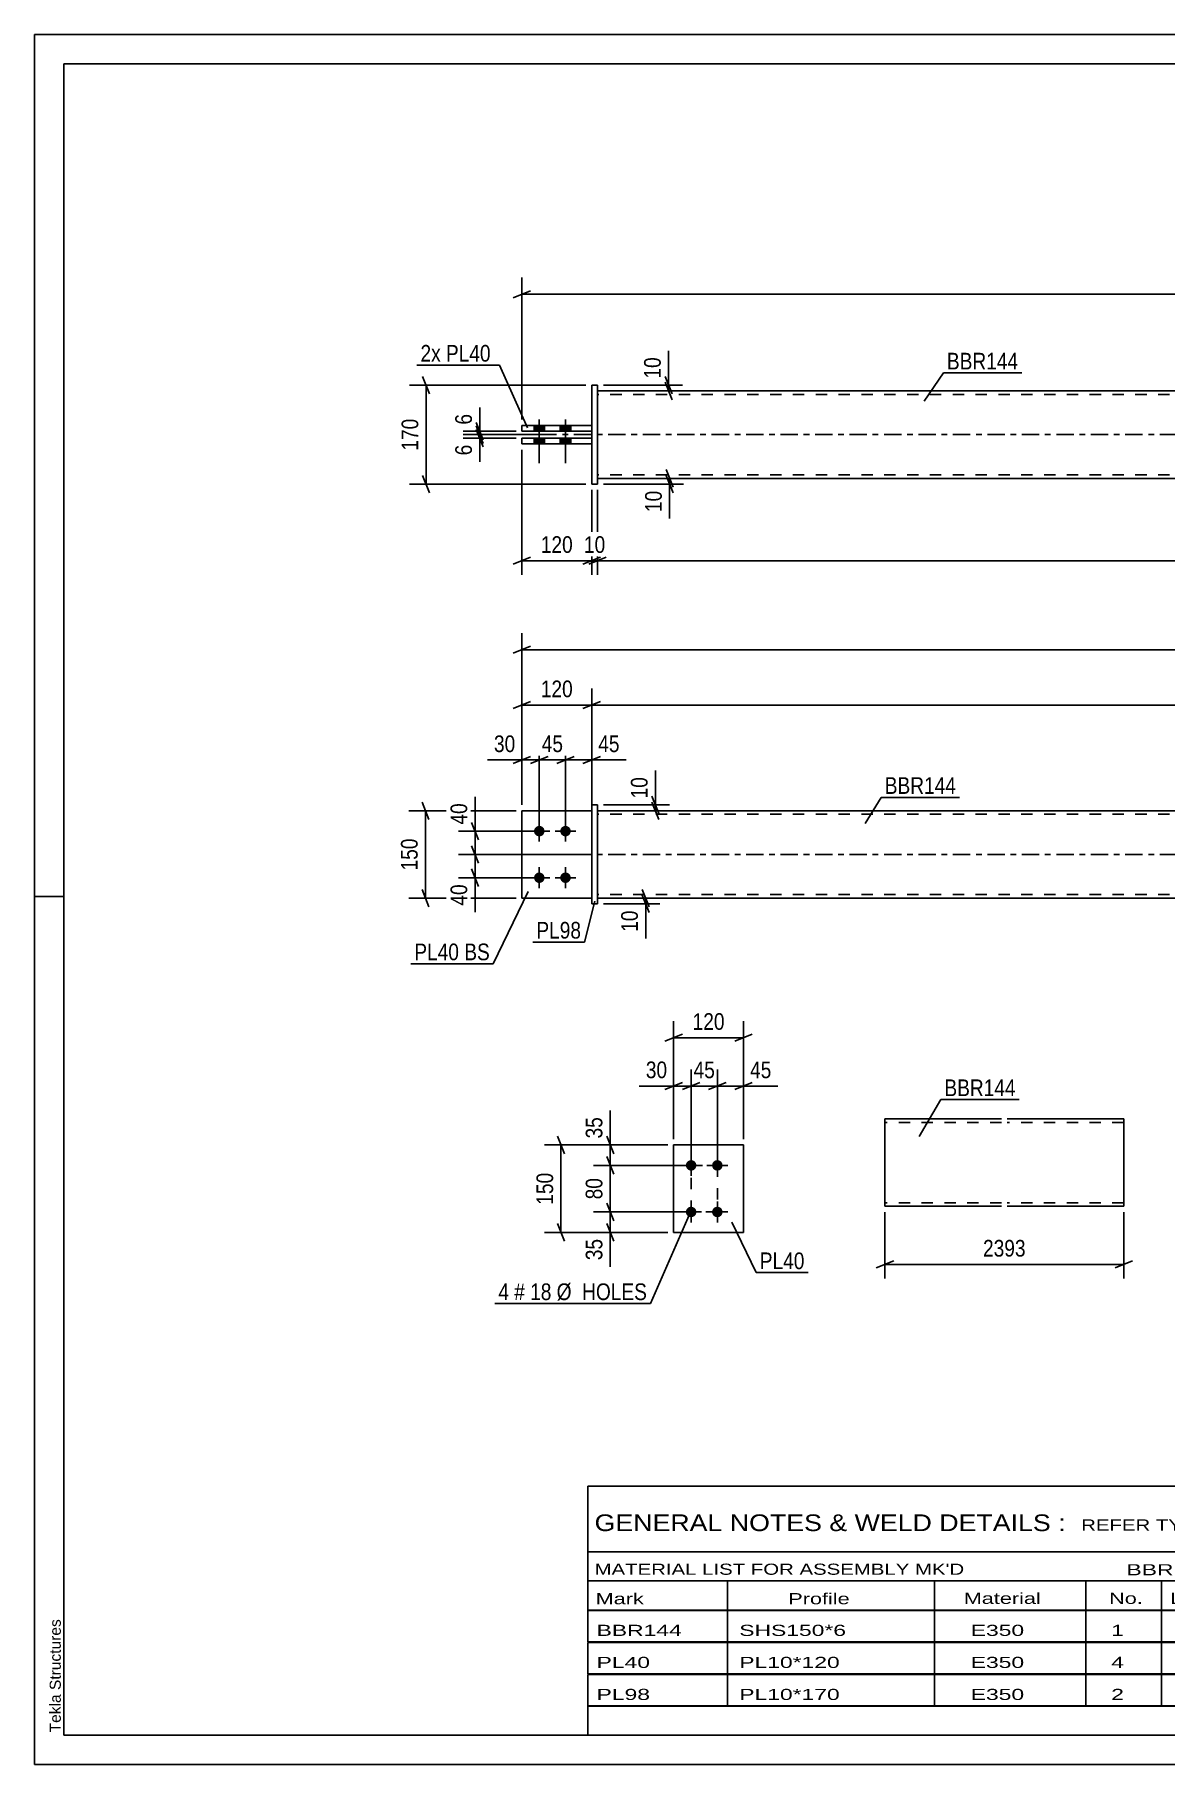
# Model space of a CAD drawing. Header units: millimetres. Extents: x 0 to 420, y 0 to 297.
# Drawn here: x 0 to 194.2, y 0 to 297 of the extents above; entities that cross this region are included whole.
import ezdxf

# ---------------------------------------------------------------- set-up
doc = ezdxf.new("R2010")
doc.units = ezdxf.units.MM
doc.linetypes.add('DXK_LINE_DOT2', pattern=[3.9198, 1.9599, -1.9599])
doc.linetypes.add('DXK_LINE_DOT3', pattern=[5.9187, 2.979, -0.9799, 0.9799, -0.9799])
doc.styles.add('Arial', font='ARIAL.TTF', dxfattribs={"height": 0.2})
doc.styles.add('Arial Narrow', font='ARIALN.TTF', dxfattribs={"height": 0.2})

# ---------------------------------------------------------------- blocks, each defined once
blk = doc.blocks.new('Unknown-580605980-1163')
at = {"color": 5, "linetype": 'Continuous'}
for p, q in [((420, 297), (0, 297)), ((0, 297), (0, 0)), ((0, 292), (0, 297)), ((415, 292), (5, 292)), ((5, 292), (5, 5)), ((5, 149), (0, 149)), ((0, 0), (0, 5)), ((5, 5), (415, 5)), ((0, 0), (420, 0))]:
    blk.add_line(p, q, dxfattribs=at)
at = {"color": 174, "linetype": 'Continuous', "style": 'Arial'}
blk.add_text('Tekla Structures', height=1.9102, rotation=90, dxfattribs=at).set_placement((4.5, 5.5))
blk = doc.blocks.new('Part-580605980-1807 - 1790')
at = {"color": 2, "linetype": 'Continuous'}
for p, q in [((83.66, 163.74), (95.66, 163.74)), ((83.66, 163.74), (83.66, 148.74)), ((95.66, 148.74), (83.66, 148.74)), ((83.66, 148.74), (83.66, 148.74))]:
    blk.add_line(p, q, dxfattribs=at)
at = {"color": 7, "linetype": 'DXK_LINE_DOT2'}
for p, q in [((83.66, 163.74), (95.66, 163.74)), ((95.66, 163.74), (95.66, 163.74)), ((95.66, 163.74), (95.66, 148.74)), ((83.66, 148.74), (95.66, 148.74)), ((83.66, 148.74), (83.66, 148.74))]:
    blk.add_line(p, q, dxfattribs=at)
blk = doc.blocks.new('Part-580605980-1812 - 1790')
at = {"color": 7, "linetype": 'DXK_LINE_DOT2'}
for p, q in [((83.66, 163.74), (95.66, 163.74)), ((83.66, 163.74), (95.66, 163.74)), ((83.66, 148.74), (83.66, 163.74)), ((95.66, 163.74), (95.66, 163.74)), ((95.66, 163.74), (95.66, 148.74)), ((83.66, 148.74), (95.66, 148.74)), ((95.66, 148.74), (83.66, 148.74)), ((83.66, 148.74), (83.66, 148.74))]:
    blk.add_line(p, q, dxfattribs=at)
blk = doc.blocks.new('Part-580605980-1817 - 1790')
at = {"color": 2, "linetype": 'Continuous'}
for p, q in [((95.66, 164.74), (96.66, 164.74)), ((95.66, 147.74), (95.66, 164.74)), ((96.66, 164.74), (96.66, 164.74)), ((96.66, 164.74), (96.66, 147.74)), ((95.66, 147.74), (96.66, 147.74))]:
    blk.add_line(p, q, dxfattribs=at)
at = {"color": 7, "linetype": 'DXK_LINE_DOT2'}
for p, q in [((95.66, 164.74), (96.66, 164.74)), ((96.66, 147.74), (95.66, 147.74)), ((95.66, 147.74), (95.66, 147.74)), ((96.66, 147.74), (96.66, 147.74))]:
    blk.add_line(p, q, dxfattribs=at)
blk = doc.blocks.new('Part-580605980-1827 - 1790')
at = {"color": 2, "linetype": 'Continuous'}
for p, q in [((96.66, 163.74), (335.99, 163.74)), ((96.66, 148.74), (335.99, 148.74))]:
    blk.add_line(p, q, dxfattribs=at)
at = {"color": 7, "linetype": 'DXK_LINE_DOT2'}
for p, q in [((96.66, 148.74), (96.66, 163.74)), ((335.99, 163.74), (335.99, 148.74)), ((335.99, 163.14), (96.66, 163.14)), ((335.99, 149.34), (96.66, 149.34))]:
    blk.add_line(p, q, dxfattribs=at)
at = {"color": 7, "linetype": 'DXK_LINE_DOT3'}
blk.add_line((86.66, 156.24), (345.99, 156.24), dxfattribs=at)
blk = doc.blocks.new('Bolt-580605980-1834 - 1790')
at = {"linetype": 'Continuous'}
for points in [[(86.66, 159.34), (86.47, 159.36), (86.29, 159.41), (86.13, 159.51), (85.99, 159.63), (85.88, 159.79), (85.8, 159.96), (85.76, 160.14), (85.76, 160.33), (85.8, 160.51), (85.88, 160.69), (85.99, 160.84), (86.13, 160.96), (86.29, 161.06), (86.47, 161.12), (86.66, 161.14), (86.85, 161.12), (87.02, 161.06), (87.19, 160.96), (87.33, 160.84), (87.44, 160.69), (87.51, 160.51), (87.55, 160.33), (87.55, 160.14), (87.51, 159.96), (87.44, 159.79), (87.33, 159.63), (87.19, 159.51), (87.02, 159.41), (86.85, 159.36)], [(91.16, 159.34), (90.97, 159.36), (90.79, 159.41), (90.63, 159.51), (90.49, 159.63), (90.38, 159.79), (90.3, 159.96), (90.26, 160.14), (90.26, 160.33), (90.3, 160.51), (90.38, 160.69), (90.49, 160.84), (90.63, 160.96), (90.79, 161.06), (90.97, 161.12), (91.16, 161.14), (91.35, 161.12), (91.52, 161.06), (91.69, 160.96), (91.83, 160.84), (91.94, 160.69), (92.01, 160.51), (92.05, 160.33), (92.05, 160.14), (92.01, 159.96), (91.94, 159.79), (91.83, 159.63), (91.69, 159.51), (91.52, 159.41), (91.35, 159.36)], [(86.66, 151.34), (86.47, 151.36), (86.29, 151.41), (86.13, 151.51), (85.99, 151.63), (85.88, 151.79), (85.8, 151.96), (85.76, 152.14), (85.76, 152.33), (85.8, 152.51), (85.88, 152.69), (85.99, 152.84), (86.13, 152.96), (86.29, 153.06), (86.47, 153.12), (86.66, 153.14), (86.85, 153.12), (87.02, 153.06), (87.19, 152.96), (87.33, 152.84), (87.44, 152.69), (87.51, 152.51), (87.55, 152.33), (87.55, 152.14), (87.51, 151.96), (87.44, 151.79), (87.33, 151.63), (87.19, 151.51), (87.02, 151.41), (86.85, 151.36)], [(91.16, 151.34), (90.97, 151.36), (90.79, 151.41), (90.63, 151.51), (90.49, 151.63), (90.38, 151.79), (90.3, 151.96), (90.26, 152.14), (90.26, 152.33), (90.3, 152.51), (90.38, 152.69), (90.49, 152.84), (90.63, 152.96), (90.79, 153.06), (90.97, 153.12), (91.16, 153.14), (91.35, 153.12), (91.52, 153.06), (91.69, 152.96), (91.83, 152.84), (91.94, 152.69), (92.01, 152.51), (92.05, 152.33), (92.05, 152.14), (92.01, 151.96), (91.94, 151.79), (91.83, 151.63), (91.69, 151.51), (91.52, 151.41), (91.35, 151.36)]]:
    blk.add_hatch(color=1, dxfattribs=at).paths.add_polyline_path(points)
at = {"color": 1, "linetype": 'Continuous'}
for p, q in [((86.66, 158.44), (86.66, 162.04)), ((91.16, 158.44), (91.16, 162.04)), ((88.46, 160.24), (84.86, 160.24)), ((92.96, 160.24), (89.36, 160.24)), ((88.46, 152.24), (84.86, 152.24)), ((86.66, 150.44), (86.66, 154.04)), ((92.96, 152.24), (89.36, 152.24)), ((91.16, 150.44), (91.16, 154.04))]:
    blk.add_line(p, q, dxfattribs=at)
blk = doc.blocks.new('Bolt-580605980-2125 - 2122')
at = {"linetype": 'Continuous'}
for points in [[(85.76, 228.91), (87.56, 228.91), (87.56, 229.91), (85.76, 229.91)], [(85.76, 228.91), (87.56, 228.91), (87.56, 229.91), (85.76, 229.91)], [(90.26, 228.91), (92.06, 228.91), (92.06, 229.91), (90.26, 229.91)], [(90.26, 228.91), (92.06, 228.91), (92.06, 229.91), (90.26, 229.91)], [(85.76, 226.71), (87.56, 226.71), (87.56, 227.71), (85.76, 227.71)], [(85.76, 226.71), (87.56, 226.71), (87.56, 227.71), (85.76, 227.71)], [(90.26, 226.71), (92.06, 226.71), (92.06, 227.71), (90.26, 227.71)], [(90.26, 226.71), (92.06, 226.71), (92.06, 227.71), (90.26, 227.71)]]:
    blk.add_hatch(color=1, dxfattribs=at).paths.add_polyline_path(points)
at = {"color": 1, "linetype": 'Continuous'}
for p, q in [((85.76, 229.91), (85.76, 228.91)), ((85.76, 229.91), (85.76, 228.91)), ((86.66, 230.91), (86.66, 223.41)), ((86.66, 230.91), (86.66, 223.41)), ((87.56, 229.91), (87.56, 228.91)), ((87.56, 229.91), (87.56, 228.91)), ((90.26, 229.91), (90.26, 228.91)), ((90.26, 229.91), (90.26, 228.91)), ((91.16, 230.91), (91.16, 223.41)), ((91.16, 230.91), (91.16, 223.41)), ((92.06, 229.91), (92.06, 228.91)), ((92.06, 229.91), (92.06, 228.91)), ((85.76, 227.71), (85.76, 226.71)), ((85.76, 227.71), (85.76, 226.71)), ((87.56, 227.71), (87.56, 226.71)), ((87.56, 227.71), (87.56, 226.71)), ((90.26, 227.71), (90.26, 226.71)), ((90.26, 227.71), (90.26, 226.71)), ((92.06, 227.71), (92.06, 226.71)), ((92.06, 227.71), (92.06, 226.71))]:
    blk.add_line(p, q, dxfattribs=at)
blk = doc.blocks.new('Part-580605980-2142 - 2122')
at = {"color": 2, "linetype": 'Continuous'}
for p, q in [((95.66, 229.91), (83.66, 229.91)), ((83.66, 228.91), (83.66, 229.91)), ((83.66, 228.91), (95.66, 228.91)), ((83.66, 228.91), (83.66, 228.91))]:
    blk.add_line(p, q, dxfattribs=at)
at = {"color": 7, "linetype": 'DXK_LINE_DOT2'}
for p, q in [((83.66, 229.91), (95.66, 229.91)), ((95.66, 228.91), (83.66, 228.91)), ((95.66, 228.91), (95.66, 229.91))]:
    blk.add_line(p, q, dxfattribs=at)
blk = doc.blocks.new('Part-580605980-2131 - 2122')
at = {"color": 2, "linetype": 'Continuous'}
for p, q in [((96.66, 235.81), (335.99, 235.81)), ((96.66, 220.81), (335.99, 220.81))]:
    blk.add_line(p, q, dxfattribs=at)
at = {"color": 7, "linetype": 'DXK_LINE_DOT2'}
for p, q in [((96.66, 235.81), (96.66, 220.81)), ((335.99, 235.21), (96.66, 235.21)), ((335.99, 235.81), (335.99, 220.81)), ((335.99, 221.41), (96.66, 221.41))]:
    blk.add_line(p, q, dxfattribs=at)
at = {"color": 7, "linetype": 'DXK_LINE_DOT3'}
blk.add_line((86.66, 228.31), (345.99, 228.31), dxfattribs=at)
blk = doc.blocks.new('Part-580605980-2137 - 2122')
at = {"color": 2, "linetype": 'Continuous'}
for p, q in [((95.66, 227.71), (83.66, 227.71)), ((83.66, 226.71), (83.66, 227.71)), ((83.66, 226.71), (95.66, 226.71)), ((83.66, 226.71), (83.66, 226.71))]:
    blk.add_line(p, q, dxfattribs=at)
at = {"color": 7, "linetype": 'DXK_LINE_DOT2'}
for p, q in [((83.66, 227.71), (95.66, 227.71)), ((95.66, 226.71), (83.66, 226.71)), ((95.66, 226.71), (95.66, 227.71))]:
    blk.add_line(p, q, dxfattribs=at)
blk = doc.blocks.new('Part-580605980-2143 - 2122')
at = {"color": 2, "linetype": 'Continuous'}
for p, q in [((95.66, 236.81), (96.66, 236.81)), ((95.66, 236.81), (95.66, 219.81)), ((96.66, 236.81), (96.66, 236.81)), ((96.66, 236.81), (96.66, 219.81)), ((96.66, 219.81), (95.66, 219.81)), ((95.66, 219.81), (95.66, 219.81))]:
    blk.add_line(p, q, dxfattribs=at)
at = {"color": 7, "linetype": 'DXK_LINE_DOT2'}
for p, q in [((95.66, 236.81), (96.66, 236.81)), ((95.66, 219.81), (96.66, 219.81)), ((95.66, 219.81), (95.66, 219.81))]:
    blk.add_line(p, q, dxfattribs=at)
blk = doc.blocks.new('Part-580605980-1458 - 1409')
at = {"color": 2, "linetype": 'Continuous'}
for p, q in [((109.73, 106.35), (121.73, 106.35)), ((109.73, 106.35), (109.73, 91.35)), ((121.73, 106.35), (121.73, 106.35)), ((121.73, 106.35), (121.73, 91.35)), ((121.73, 91.35), (109.73, 91.35)), ((109.73, 91.35), (109.73, 91.35))]:
    blk.add_line(p, q, dxfattribs=at)
at = {"color": 7, "linetype": 'DXK_LINE_DOT2'}
for p, q in [((109.73, 106.35), (121.73, 106.35)), ((121.73, 106.35), (121.73, 106.35)), ((109.73, 91.35), (121.73, 91.35))]:
    blk.add_line(p, q, dxfattribs=at)
blk = doc.blocks.new('Bolt-580605980-1443 - 1409')
at = {"linetype": 'Continuous'}
for points in [[(112.73, 103.75), (112.92, 103.73), (113.09, 103.67), (113.26, 103.58), (113.4, 103.45), (113.51, 103.3), (113.58, 103.13), (113.62, 102.94), (113.62, 102.75), (113.58, 102.57), (113.51, 102.4), (113.4, 102.24), (113.26, 102.12), (113.09, 102.02), (112.92, 101.97), (112.73, 101.95), (112.54, 101.97), (112.36, 102.02), (112.2, 102.12), (112.06, 102.24), (111.95, 102.4), (111.87, 102.57), (111.83, 102.75), (111.83, 102.94), (111.87, 103.13), (111.95, 103.3), (112.06, 103.45), (112.2, 103.58), (112.36, 103.67), (112.54, 103.73)], [(117.23, 103.75), (117.42, 103.73), (117.59, 103.67), (117.76, 103.58), (117.9, 103.45), (118.01, 103.3), (118.08, 103.13), (118.12, 102.94), (118.12, 102.75), (118.08, 102.57), (118.01, 102.4), (117.9, 102.24), (117.76, 102.12), (117.59, 102.02), (117.42, 101.97), (117.23, 101.95), (117.04, 101.97), (116.86, 102.02), (116.7, 102.12), (116.56, 102.24), (116.45, 102.4), (116.37, 102.57), (116.33, 102.75), (116.33, 102.94), (116.37, 103.13), (116.45, 103.3), (116.56, 103.45), (116.7, 103.58), (116.86, 103.67), (117.04, 103.73)], [(112.73, 95.75), (112.92, 95.73), (113.09, 95.67), (113.26, 95.58), (113.4, 95.45), (113.51, 95.3), (113.58, 95.13), (113.62, 94.94), (113.62, 94.75), (113.58, 94.57), (113.51, 94.4), (113.4, 94.24), (113.26, 94.12), (113.09, 94.02), (112.92, 93.97), (112.73, 93.95), (112.54, 93.97), (112.36, 94.02), (112.2, 94.12), (112.06, 94.24), (111.95, 94.4), (111.87, 94.57), (111.83, 94.75), (111.83, 94.94), (111.87, 95.13), (111.95, 95.3), (112.06, 95.45), (112.2, 95.58), (112.36, 95.67), (112.54, 95.73)], [(117.23, 95.75), (117.42, 95.73), (117.59, 95.67), (117.76, 95.58), (117.9, 95.45), (118.01, 95.3), (118.08, 95.13), (118.12, 94.94), (118.12, 94.75), (118.08, 94.57), (118.01, 94.4), (117.9, 94.24), (117.76, 94.12), (117.59, 94.02), (117.42, 93.97), (117.23, 93.95), (117.04, 93.97), (116.86, 94.02), (116.7, 94.12), (116.56, 94.24), (116.45, 94.4), (116.37, 94.57), (116.33, 94.75), (116.33, 94.94), (116.37, 95.13), (116.45, 95.3), (116.56, 95.45), (116.7, 95.58), (116.86, 95.67), (117.04, 95.73)]]:
    blk.add_hatch(color=1, dxfattribs=at).paths.add_polyline_path(points)
at = {"color": 1, "linetype": 'Continuous'}
for p, q in [((112.73, 101.05), (112.73, 104.65)), ((117.23, 101.05), (117.23, 104.65)), ((114.53, 102.85), (110.93, 102.85)), ((119.03, 102.85), (115.43, 102.85)), ((112.73, 93.05), (112.73, 96.65)), ((117.23, 93.05), (117.23, 96.65)), ((114.53, 94.85), (110.93, 94.85)), ((119.03, 94.85), (115.43, 94.85))]:
    blk.add_line(p, q, dxfattribs=at)
blk = doc.blocks.new('Part-580605980-1274 - 1255')
at = {"color": 2, "linetype": 'Continuous'}
for p, q in [((166.01, 110.84), (146.01, 110.84)), ((146.01, 110.84), (146.01, 97.04)), ((187.01, 110.84), (167.01, 110.84)), ((187.01, 110.84), (187.01, 110.75)), ((187.01, 110.75), (187.01, 109.64)), ((187.01, 109.64), (187.01, 97.04)), ((146.01, 95.93), (146.01, 97.04)), ((146.01, 95.84), (146.01, 95.93)), ((166.01, 95.84), (146.01, 95.84)), ((187.01, 95.84), (167.01, 95.84)), ((187.01, 95.84), (187.01, 97.04))]:
    blk.add_line(p, q, dxfattribs=at)
at = {"color": 7, "linetype": 'DXK_LINE_DOT2'}
for p, q in [((166.01, 110.24), (146.01, 110.24)), ((187.01, 110.24), (167.01, 110.24)), ((187.01, 110.49), (187.01, 109.64)), ((146.01, 97.04), (146.01, 96.19)), ((146.01, 96.44), (146.01, 96.49)), ((166.01, 96.44), (146.01, 96.44)), ((146.01, 95.84), (146.01, 95.84)), ((187.01, 96.44), (167.01, 96.44)), ((187.01, 96.49), (187.01, 96.81)), ((187.01, 96.44), (187.01, 96.49)), ((187.01, 96.44), (187.01, 96.49))]:
    blk.add_line(p, q, dxfattribs=at)
blk = doc.blocks.new('Rectangle-580605980-1567 - 1409')
at = {"color": 1, "linetype": 'DXK_LINE_DOT2'}
blk.add_lwpolyline([(112.73, 102.85), (117.23, 102.85), (117.23, 94.85), (112.73, 94.85), (112.73, 102.85)], close=True, dxfattribs=at)
blk = doc.blocks.new('StraightDimension-580605980-1930 - 1790')
at = {"color": 7, "linetype": 'Continuous'}
for p, q in [((83.66, 164.74), (83.66, 184.73)), ((95.66, 157.24), (95.66, 184.73)), ((82.16, 181.28), (85.16, 182.48)), ((83.66, 181.88), (95.66, 181.88)), ((97.16, 182.48), (94.16, 181.28))]:
    blk.add_line(p, q, dxfattribs=at)
at = {"color": 0}
blk.add_wipeout([(93, 182.63), (93, 186.83), (86.32, 186.83), (86.32, 182.63)], dxfattribs=at)
at = {"color": 3, "style": 'Arial Narrow'}
blk.add_text('120', height=2.863, dxfattribs=at).set_placement((86.92, 183.23))
blk = doc.blocks.new('StraightDimension-580605980-2009 - 1790')
at = {"color": 7, "linetype": 'Continuous'}
for p, q in [((91.16, 161.24), (91.16, 175.31)), ((95.66, 164.74), (95.66, 175.31)), ((89.66, 171.86), (92.66, 173.06)), ((91.16, 172.46), (95.66, 172.46)), ((97.16, 173.06), (94.16, 171.86))]:
    blk.add_line(p, q, dxfattribs=at)
at = {"color": 0}
blk.add_wipeout([(101.04, 173.21), (101.04, 177.41), (96.18, 177.41), (96.18, 173.21)], dxfattribs=at)
at = {"color": 7, "linetype": 'Continuous'}
blk.add_line((95.66, 172.46), (101.56, 172.46), dxfattribs=at)
blk.add_line((95.66, 172.46), (101.56, 172.46), dxfattribs=at)
at = {"color": 3, "style": 'Arial Narrow'}
blk.add_text('45', height=2.863, dxfattribs=at).set_placement((96.78, 173.81))
blk = doc.blocks.new('StraightDimension-580605980-1945 - 1790')
at = {"color": 7, "linetype": 'Continuous'}
for p, q in [((95.66, 157.24), (95.66, 184.73)), ((336.99, 164.74), (336.99, 184.73)), ((97.16, 182.48), (94.16, 181.28)), ((95.66, 181.88), (336.99, 181.88)), ((335.49, 181.28), (338.49, 182.48))]:
    blk.add_line(p, q, dxfattribs=at)
at = {"color": 0}
blk.add_wipeout([(220.58, 182.63), (220.58, 186.83), (212.07, 186.83), (212.07, 182.63)], dxfattribs=at)
at = {"color": 3, "style": 'Arial Narrow'}
blk.add_text('2413', height=2.863, dxfattribs=at).set_placement((212.67, 183.23))
blk = doc.blocks.new('StraightDimension-580605980-1891 - 1790')
at = {"color": 7, "linetype": 'Continuous'}
for p, q in [((83.66, 164.74), (83.66, 194.24)), ((348.99, 164.74), (348.99, 194.24)), ((85.16, 191.99), (82.16, 190.79)), ((83.66, 191.39), (348.99, 191.39)), ((347.49, 190.79), (350.49, 191.99))]:
    blk.add_line(p, q, dxfattribs=at)
at = {"color": 0}
blk.add_wipeout([(220.58, 192.14), (220.58, 196.34), (212.07, 196.34), (212.07, 192.14)], dxfattribs=at)
at = {"color": 3, "style": 'Arial Narrow'}
blk.add_text('2653', height=2.863, dxfattribs=at).set_placement((212.67, 192.74))
blk = doc.blocks.new('StraightDimension-580605980-2026 - 1790')
at = {"color": 7, "linetype": 'Continuous'}
for p, q in [((82.66, 163.74), (64.27, 163.74)), ((67.72, 162.24), (66.52, 165.24)), ((67.12, 148.74), (67.12, 163.74)), ((82.66, 148.74), (64.27, 148.74)), ((66.52, 150.24), (67.72, 147.24))]:
    blk.add_line(p, q, dxfattribs=at)
at = {"color": 0}
blk.add_wipeout([(66.37, 159.58), (62.17, 159.58), (62.17, 152.89), (66.37, 152.89)], dxfattribs=at)
at = {"color": 3, "style": 'Arial Narrow'}
blk.add_text('150', height=2.863, rotation=90.0002, dxfattribs=at).set_placement((65.77, 153.49))
blk = doc.blocks.new('StraightDimension-580605980-1836 - 1790')
at = {"color": 7, "linetype": 'Continuous'}
for p, q in [((97.66, 164.74), (109, 164.74)), ((97.66, 163.74), (109, 163.74)), ((106, 166.24), (107.2, 163.24)), ((107.2, 162.24), (106, 165.24)), ((106.6, 163.74), (106.6, 164.74))]:
    blk.add_line(p, q, dxfattribs=at)
at = {"color": 0}
blk.add_wipeout([(105.85, 170.12), (101.65, 170.12), (101.65, 165.26), (105.85, 165.26)], dxfattribs=at)
at = {"color": 7, "linetype": 'Continuous'}
blk.add_line((106.6, 164.74), (106.6, 170.64), dxfattribs=at)
blk.add_line((106.6, 164.74), (106.6, 170.64), dxfattribs=at)
at = {"color": 3, "style": 'Arial Narrow'}
blk.add_text('10', height=2.863, rotation=90.0002, dxfattribs=at).set_placement((105.25, 165.86))
blk = doc.blocks.new('StraightDimension-580605980-1980 - 1790')
at = {"color": 7, "linetype": 'Continuous'}
for p, q in [((83.66, 164.74), (83.66, 175.31)), ((86.66, 161.24), (86.66, 175.31)), ((82.16, 171.86), (85.16, 173.06)), ((83.66, 172.46), (86.66, 172.46)), ((88.16, 173.06), (85.16, 171.86))]:
    blk.add_line(p, q, dxfattribs=at)
at = {"color": 0}
blk.add_wipeout([(83.13, 173.21), (83.13, 177.41), (78.28, 177.41), (78.28, 173.21)], dxfattribs=at)
at = {"color": 7, "linetype": 'Continuous'}
blk.add_line((83.66, 172.46), (77.75, 172.46), dxfattribs=at)
blk.add_line((83.66, 172.46), (77.75, 172.46), dxfattribs=at)
at = {"color": 3, "style": 'Arial Narrow'}
blk.add_text('30', height=2.863, dxfattribs=at).set_placement((78.88, 173.81))
blk = doc.blocks.new('StraightDimension-580605980-1996 - 1790')
at = {"color": 7, "linetype": 'Continuous'}
for p, q in [((86.66, 161.24), (86.66, 175.31)), ((91.16, 161.24), (91.16, 175.31)), ((85.16, 171.86), (88.16, 173.06)), ((86.66, 172.46), (91.16, 172.46)), ((92.66, 173.06), (89.66, 171.86))]:
    blk.add_line(p, q, dxfattribs=at)
at = {"color": 0}
blk.add_wipeout([(91.34, 173.21), (91.34, 177.41), (86.48, 177.41), (86.48, 173.21)], dxfattribs=at)
at = {"color": 3, "style": 'Arial Narrow'}
blk.add_text('45', height=2.863, dxfattribs=at).set_placement((87.08, 173.81))
blk = doc.blocks.new('StraightDimension-580605980-2046 - 1790')
at = {"color": 7, "linetype": 'Continuous'}
for p, q in [((75.03, 157.74), (76.23, 154.74)), ((94.66, 156.24), (72.78, 156.24)), ((75.63, 152.24), (75.63, 156.24)), ((85.66, 152.24), (72.78, 152.24)), ((76.23, 150.74), (75.03, 153.74))]:
    blk.add_line(p, q, dxfattribs=at)
at = {"color": 0}
blk.add_wipeout([(74.88, 151.71), (70.68, 151.71), (70.68, 146.85), (74.88, 146.85)], dxfattribs=at)
at = {"color": 7, "linetype": 'Continuous'}
blk.add_line((75.63, 152.24), (75.63, 146.33), dxfattribs=at)
blk.add_line((75.63, 152.24), (75.63, 146.33), dxfattribs=at)
at = {"color": 3, "style": 'Arial Narrow'}
blk.add_text('40', height=2.863, rotation=90.0002, dxfattribs=at).set_placement((74.28, 147.45))
blk = doc.blocks.new('StraightDimension-580605980-2055 - 1790')
at = {"color": 7, "linetype": 'Continuous'}
for p, q in [((75.03, 161.74), (76.23, 158.74)), ((85.66, 160.24), (72.78, 160.24)), ((76.23, 154.74), (75.03, 157.74)), ((75.63, 156.24), (75.63, 160.24)), ((94.66, 156.24), (72.78, 156.24))]:
    blk.add_line(p, q, dxfattribs=at)
at = {"color": 0}
blk.add_wipeout([(74.88, 165.62), (70.68, 165.62), (70.68, 160.76), (74.88, 160.76)], dxfattribs=at)
at = {"color": 7, "linetype": 'Continuous'}
blk.add_line((75.63, 160.24), (75.63, 166.14), dxfattribs=at)
blk.add_line((75.63, 160.24), (75.63, 166.14), dxfattribs=at)
at = {"color": 3, "style": 'Arial Narrow'}
blk.add_text('40', height=2.863, rotation=90.0002, dxfattribs=at).set_placement((74.28, 161.36))
blk = doc.blocks.new('StraightDimension-580605980-2065 - 1790')
at = {"color": 7, "linetype": 'Continuous'}
for p, q in [((97.66, 148.74), (107.33, 148.74)), ((104.33, 150.24), (105.53, 147.24)), ((105.53, 146.24), (104.33, 149.24)), ((104.93, 147.74), (104.93, 148.74)), ((97.66, 147.74), (107.33, 147.74))]:
    blk.add_line(p, q, dxfattribs=at)
at = {"color": 0}
blk.add_wipeout([(104.18, 147.21), (99.98, 147.21), (99.98, 142.35), (104.18, 142.35)], dxfattribs=at)
at = {"color": 7, "linetype": 'Continuous'}
blk.add_line((104.93, 147.74), (104.93, 141.83), dxfattribs=at)
blk.add_line((104.93, 147.74), (104.93, 141.83), dxfattribs=at)
at = {"color": 3, "style": 'Arial Narrow'}
blk.add_text('10', height=2.863, rotation=90.0002, dxfattribs=at).set_placement((103.58, 142.95))
blk = doc.blocks.new('StraightDimension-580605980-2189 - 2122')
at = {"color": 7, "linetype": 'Continuous'}
for p, q in [((96.66, 218.81), (96.66, 204.26)), ((335.99, 218.81), (335.99, 204.26)), ((98.16, 207.26), (95.16, 206.06)), ((96.66, 206.66), (335.99, 206.66)), ((334.49, 206.06), (337.49, 207.26))]:
    blk.add_line(p, q, dxfattribs=at)
at = {"color": 0}
blk.add_wipeout([(220.58, 207.41), (220.58, 211.61), (212.07, 211.61), (212.07, 207.41)], dxfattribs=at)
at = {"color": 3, "style": 'Arial Narrow'}
blk.add_text('2393', height=2.863, dxfattribs=at).set_placement((212.67, 208.01))
blk = doc.blocks.new('StraightDimension-580605980-2206 - 2122')
at = {"color": 7, "linetype": 'Continuous'}
for p, q in [((83.66, 225.71), (83.66, 204.26)), ((95.66, 218.81), (95.66, 204.26)), ((82.16, 206.06), (85.16, 207.26)), ((83.66, 206.66), (95.66, 206.66)), ((97.16, 207.26), (94.16, 206.06))]:
    blk.add_line(p, q, dxfattribs=at)
at = {"color": 0}
blk.add_wipeout([(93, 207.41), (93, 211.61), (86.32, 211.61), (86.32, 207.41)], dxfattribs=at)
at = {"color": 3, "style": 'Arial Narrow'}
blk.add_text('120', height=2.863, dxfattribs=at).set_placement((86.92, 208.01))
blk = doc.blocks.new('StraightDimension-580605980-2155 - 2122')
at = {"color": 7, "linetype": 'Continuous'}
for p, q in [((97.66, 220.81), (111.44, 220.81)), ((97.66, 219.81), (111.44, 219.81)), ((108.44, 222.31), (109.64, 219.31)), ((109.64, 218.31), (108.44, 221.31)), ((109.04, 219.81), (109.04, 220.81))]:
    blk.add_line(p, q, dxfattribs=at)
at = {"color": 0}
blk.add_wipeout([(108.29, 219.29), (104.09, 219.29), (104.09, 214.43), (108.29, 214.43)], dxfattribs=at)
at = {"color": 7, "linetype": 'Continuous'}
blk.add_line((109.04, 219.81), (109.04, 213.9), dxfattribs=at)
blk.add_line((109.04, 219.81), (109.04, 213.9), dxfattribs=at)
at = {"color": 3, "style": 'Arial Narrow'}
blk.add_text('10', height=2.863, rotation=90.0002, dxfattribs=at).set_placement((107.69, 215.03))
blk = doc.blocks.new('StraightDimension-580605980-2165 - 2122')
at = {"color": 7, "linetype": 'Continuous'}
for p, q in [((67.83, 235.31), (66.63, 238.31)), ((94.66, 236.81), (64.38, 236.81)), ((67.23, 219.81), (67.23, 236.81)), ((94.66, 219.81), (64.38, 219.81)), ((66.63, 221.31), (67.83, 218.31))]:
    blk.add_line(p, q, dxfattribs=at)
at = {"color": 0}
blk.add_wipeout([(66.48, 231.65), (62.28, 231.65), (62.28, 224.97), (66.48, 224.97)], dxfattribs=at)
at = {"color": 3, "style": 'Arial Narrow'}
blk.add_text('170', height=2.863, rotation=90.0002, dxfattribs=at).set_placement((65.88, 225.57))
blk = doc.blocks.new('StraightDimension-580605980-2178 - 2122')
at = {"color": 7, "linetype": 'Continuous'}
for p, q in [((85.16, 253.03), (82.16, 251.83)), ((83.66, 230.91), (83.66, 255.28)), ((347.49, 251.83), (350.49, 253.03)), ((348.99, 230.91), (348.99, 255.28)), ((83.66, 252.43), (348.99, 252.43))]:
    blk.add_line(p, q, dxfattribs=at)
at = {"color": 0}
blk.add_wipeout([(220.58, 253.18), (220.58, 257.38), (212.07, 257.38), (212.07, 253.18)], dxfattribs=at)
at = {"color": 3, "style": 'Arial Narrow'}
blk.add_text('2653', height=2.863, dxfattribs=at).set_placement((212.67, 253.78))
blk = doc.blocks.new('StraightDimension-580605980-2197 - 2122')
at = {"color": 7, "linetype": 'Continuous'}
for p, q in [((95.66, 218.81), (95.66, 204.26)), ((96.66, 218.81), (96.66, 204.26)), ((94.16, 206.06), (97.16, 207.26)), ((98.16, 207.26), (95.16, 206.06)), ((95.66, 206.66), (96.66, 206.66))]:
    blk.add_line(p, q, dxfattribs=at)
at = {"color": 0}
blk.add_wipeout([(98.59, 207.41), (98.59, 211.61), (93.73, 211.61), (93.73, 207.41)], dxfattribs=at)
at = {"color": 3, "style": 'Arial Narrow'}
blk.add_text('10', height=2.863, dxfattribs=at).set_placement((94.33, 208.01))
blk = doc.blocks.new('StraightDimension-580605980-2246 - 2122')
at = {"color": 7, "linetype": 'Continuous'}
for p, q in [((108.26, 238.31), (109.46, 235.31)), ((97.66, 236.81), (111.26, 236.81)), ((97.66, 235.81), (111.26, 235.81)), ((109.46, 234.31), (108.26, 237.31)), ((108.86, 235.81), (108.86, 236.81))]:
    blk.add_line(p, q, dxfattribs=at)
at = {"color": 0}
blk.add_wipeout([(108.11, 242.19), (103.91, 242.19), (103.91, 237.34), (108.11, 237.34)], dxfattribs=at)
at = {"color": 7, "linetype": 'Continuous'}
blk.add_line((108.86, 236.81), (108.86, 242.72), dxfattribs=at)
blk.add_line((108.86, 236.81), (108.86, 242.72), dxfattribs=at)
at = {"color": 3, "style": 'Arial Narrow'}
blk.add_text('10', height=2.863, rotation=90.0002, dxfattribs=at).set_placement((107.51, 237.94))
blk = doc.blocks.new('StraightDimension-580605980-2286 - 2122')
at = {"color": 7, "linetype": 'Continuous'}
for p, q in [((82.66, 228.91), (73.59, 228.91)), ((75.84, 230.41), (77.04, 227.41)), ((77.04, 226.81), (75.84, 229.81)), ((76.44, 228.31), (76.44, 228.91)), ((87.91, 228.31), (73.59, 228.31))]:
    blk.add_line(p, q, dxfattribs=at)
at = {"color": 0}
blk.add_wipeout([(75.69, 232.46), (71.49, 232.46), (71.49, 229.44), (75.69, 229.44)], dxfattribs=at)
at = {"color": 7, "linetype": 'Continuous'}
blk.add_line((76.44, 228.91), (76.44, 232.99), dxfattribs=at)
blk.add_line((76.44, 228.91), (76.44, 232.99), dxfattribs=at)
at = {"color": 3, "style": 'Arial Narrow'}
blk.add_text('6', height=2.86, rotation=90.0002, dxfattribs=at).set_placement((75.09, 230.04))
blk = doc.blocks.new('StraightDimension-580605980-2296 - 2122')
at = {"color": 7, "linetype": 'Continuous'}
for p, q in [((75.84, 229.81), (77.04, 226.81)), ((77.04, 226.21), (75.84, 229.21)), ((87.91, 228.31), (73.59, 228.31)), ((82.66, 227.71), (73.59, 227.71)), ((76.44, 227.71), (76.44, 228.31))]:
    blk.add_line(p, q, dxfattribs=at)
at = {"color": 0}
blk.add_wipeout([(75.69, 227.19), (71.49, 227.19), (71.49, 224.16), (75.69, 224.16)], dxfattribs=at)
at = {"color": 7, "linetype": 'Continuous'}
blk.add_line((76.44, 227.71), (76.44, 223.63), dxfattribs=at)
blk.add_line((76.44, 227.71), (76.44, 223.63), dxfattribs=at)
at = {"color": 3, "style": 'Arial Narrow'}
blk.add_text('6', height=2.86, rotation=90.0002, dxfattribs=at).set_placement((75.09, 224.76))
blk = doc.blocks.new('StraightDimension-580605980-1490 - 1409')
at = {"color": 7, "linetype": 'Continuous'}
for p, q in [((112.73, 103.85), (112.73, 119.32)), ((117.23, 103.85), (117.23, 119.32)), ((111.23, 115.87), (114.23, 117.07)), ((112.73, 116.47), (117.23, 116.47)), ((118.73, 117.07), (115.73, 115.87))]:
    blk.add_line(p, q, dxfattribs=at)
at = {"color": 0}
blk.add_wipeout([(117.41, 117.22), (117.41, 121.42), (112.55, 121.42), (112.55, 117.22)], dxfattribs=at)
at = {"color": 3, "style": 'Arial Narrow'}
blk.add_text('45', height=2.863, dxfattribs=at).set_placement((113.15, 117.82))
blk = doc.blocks.new('StraightDimension-580605980-1514 - 1409')
at = {"color": 7, "linetype": 'Continuous'}
for p, q in [((90.98, 104.85), (89.78, 107.85)), ((108.73, 106.35), (87.53, 106.35)), ((90.38, 91.35), (90.38, 106.35)), ((89.78, 92.85), (90.98, 89.85)), ((108.73, 91.35), (87.53, 91.35))]:
    blk.add_line(p, q, dxfattribs=at)
at = {"color": 0}
blk.add_wipeout([(89.63, 102.19), (85.43, 102.19), (85.43, 95.5), (89.63, 95.5)], dxfattribs=at)
at = {"color": 3, "style": 'Arial Narrow'}
blk.add_text('150', height=2.863, rotation=90.0002, dxfattribs=at).set_placement((89.03, 96.1))
blk = doc.blocks.new('StraightDimension-580605980-1460 - 1409')
at = {"color": 7, "linetype": 'Continuous'}
for p, q in [((108.23, 124.17), (111.23, 125.37)), ((109.73, 107.35), (109.73, 127.62)), ((109.73, 124.77), (121.73, 124.77)), ((123.23, 125.37), (120.23, 124.17)), ((121.73, 107.35), (121.73, 127.62))]:
    blk.add_line(p, q, dxfattribs=at)
at = {"color": 0}
blk.add_wipeout([(119.07, 125.52), (119.07, 129.72), (112.39, 129.72), (112.39, 125.52)], dxfattribs=at)
at = {"color": 3, "style": 'Arial Narrow'}
blk.add_text('120', height=2.863, dxfattribs=at).set_placement((112.99, 126.12))
blk = doc.blocks.new('StraightDimension-580605980-1477 - 1409')
at = {"color": 7, "linetype": 'Continuous'}
for p, q in [((117.23, 103.85), (117.23, 119.32)), ((121.73, 107.35), (121.73, 119.32)), ((115.73, 115.87), (118.73, 117.07)), ((117.23, 116.47), (121.73, 116.47)), ((123.23, 117.07), (120.23, 115.87))]:
    blk.add_line(p, q, dxfattribs=at)
at = {"color": 0}
blk.add_wipeout([(127.11, 117.22), (127.11, 121.42), (122.25, 121.42), (122.25, 117.22)], dxfattribs=at)
at = {"color": 7, "linetype": 'Continuous'}
blk.add_line((121.73, 116.47), (127.63, 116.47), dxfattribs=at)
blk.add_line((121.73, 116.47), (127.63, 116.47), dxfattribs=at)
at = {"color": 3, "style": 'Arial Narrow'}
blk.add_text('45', height=2.863, dxfattribs=at).set_placement((122.85, 117.82))
blk = doc.blocks.new('StraightDimension-580605980-1500 - 1409')
at = {"color": 7, "linetype": 'Continuous'}
for p, q in [((109.73, 107.35), (109.73, 119.32)), ((112.73, 103.85), (112.73, 119.32)), ((108.23, 115.87), (111.23, 117.07)), ((109.73, 116.47), (112.73, 116.47)), ((114.23, 117.07), (111.23, 115.87))]:
    blk.add_line(p, q, dxfattribs=at)
at = {"color": 0}
blk.add_wipeout([(109.2, 117.22), (109.2, 121.42), (104.35, 121.42), (104.35, 117.22)], dxfattribs=at)
at = {"color": 7, "linetype": 'Continuous'}
blk.add_line((109.73, 116.47), (103.82, 116.47), dxfattribs=at)
blk.add_line((109.73, 116.47), (103.82, 116.47), dxfattribs=at)
at = {"color": 3, "style": 'Arial Narrow'}
blk.add_text('30', height=2.863, dxfattribs=at).set_placement((104.95, 117.82))
blk = doc.blocks.new('StraightDimension-580605980-1531 - 1409')
at = {"color": 7, "linetype": 'Continuous'}
for p, q in [((98.24, 107.85), (99.44, 104.85)), ((108.73, 106.35), (95.99, 106.35)), ((99.44, 101.35), (98.24, 104.35)), ((98.84, 102.85), (98.84, 106.35)), ((111.73, 102.85), (95.99, 102.85))]:
    blk.add_line(p, q, dxfattribs=at)
at = {"color": 0}
blk.add_wipeout([(98.09, 111.73), (93.89, 111.73), (93.89, 106.87), (98.09, 106.87)], dxfattribs=at)
at = {"color": 7, "linetype": 'Continuous'}
blk.add_line((98.84, 106.35), (98.84, 112.25), dxfattribs=at)
blk.add_line((98.84, 106.35), (98.84, 112.25), dxfattribs=at)
at = {"color": 3, "style": 'Arial Narrow'}
blk.add_text('35', height=2.863, rotation=90.0002, dxfattribs=at).set_placement((97.49, 107.47))
blk = doc.blocks.new('StraightDimension-580605980-1544 - 1409')
at = {"color": 7, "linetype": 'Continuous'}
for p, q in [((98.24, 104.35), (99.44, 101.35)), ((111.73, 102.85), (95.99, 102.85)), ((98.84, 94.85), (98.84, 102.85)), ((99.44, 93.35), (98.24, 96.35)), ((111.73, 94.85), (95.99, 94.85))]:
    blk.add_line(p, q, dxfattribs=at)
at = {"color": 0}
blk.add_wipeout([(98.09, 101.28), (93.89, 101.28), (93.89, 96.42), (98.09, 96.42)], dxfattribs=at)
at = {"color": 3, "style": 'Arial Narrow'}
blk.add_text('80', height=2.863, rotation=90.0002, dxfattribs=at).set_placement((97.49, 97.02))
blk = doc.blocks.new('StraightDimension-580605980-1554 - 1409')
at = {"color": 7, "linetype": 'Continuous'}
for p, q in [((98.24, 96.35), (99.44, 93.35)), ((111.73, 94.85), (95.99, 94.85)), ((99.44, 89.85), (98.24, 92.85)), ((98.84, 91.35), (98.84, 94.85)), ((108.73, 91.35), (95.99, 91.35))]:
    blk.add_line(p, q, dxfattribs=at)
at = {"color": 0}
blk.add_wipeout([(98.09, 90.82), (93.89, 90.82), (93.89, 85.97), (98.09, 85.97)], dxfattribs=at)
at = {"color": 7, "linetype": 'Continuous'}
blk.add_line((98.84, 91.35), (98.84, 85.44), dxfattribs=at)
blk.add_line((98.84, 91.35), (98.84, 85.44), dxfattribs=at)
at = {"color": 3, "style": 'Arial Narrow'}
blk.add_text('35', height=2.863, rotation=90.0002, dxfattribs=at).set_placement((97.49, 86.57))
blk = doc.blocks.new('StraightDimension-580605980-1352 - 1255')
at = {"color": 7, "linetype": 'Continuous'}
for p, q in [((146.01, 94.84), (146.01, 83.44)), ((187.01, 94.84), (187.01, 83.44)), ((147.51, 86.44), (144.51, 85.24)), ((185.51, 85.24), (188.51, 86.44)), ((146.01, 85.84), (187.01, 85.84))]:
    blk.add_line(p, q, dxfattribs=at)
at = {"color": 0}
blk.add_wipeout([(170.76, 86.59), (170.76, 90.79), (162.25, 90.79), (162.25, 86.59)], dxfattribs=at)
at = {"color": 3, "style": 'Arial Narrow'}
blk.add_text('2393', height=2.863, dxfattribs=at).set_placement((162.85, 87.19))
blk = doc.blocks.new('Unknown-580605980-3681')
at = {"color": 7, "linetype": 'Continuous'}
for p, q in [((95, 47.75), (255, 47.75)), ((95, 36.5), (95, 47.75)), ((255, 47.75), (255, 36.5)), ((95, 36.5), (255, 36.5)), ((95, 36.5), (95, 31.5)), ((255, 36.5), (255, 31.5)), ((95, 31.5), (255, 31.5)), ((95, 31.5), (95, 26.5)), ((119, 31.5), (119, 26.5)), ((154.5, 31.5), (154.5, 26.5)), ((180.5, 31.5), (180.5, 26.5)), ((193.5, 31.5), (193.5, 26.5)), ((211, 31.5), (211, 26.5)), ((233, 31.5), (233, 26.5)), ((255, 31.5), (255, 26.5)), ((95, 26.5), (255, 26.5)), ((95, 26.45), (95, 21.05)), ((95, 26.45), (255, 26.45)), ((119, 26.5), (119, 21)), ((154.5, 26.5), (154.5, 21)), ((180.5, 26.5), (180.5, 21)), ((193.5, 26.5), (193.5, 21)), ((211, 26.5), (211, 21)), ((233, 26.5), (233, 21)), ((255, 26.45), (255, 21.05)), ((95, 21.05), (255, 21.05)), ((95, 20.95), (95, 15.55)), ((95, 20.95), (255, 20.95)), ((119, 21), (119, 15.5)), ((154.5, 21), (154.5, 15.5)), ((180.5, 21), (180.5, 15.5)), ((193.5, 21), (193.5, 15.5)), ((211, 21), (211, 15.5)), ((233, 21), (233, 15.5)), ((255, 20.95), (255, 15.55)), ((95, 15.55), (255, 15.55)), ((95, 15.45), (95, 10.05)), ((95, 15.45), (255, 15.45)), ((119, 15.5), (119, 10)), ((154.5, 15.5), (154.5, 10)), ((180.5, 15.5), (180.5, 10)), ((193.5, 15.5), (193.5, 10)), ((211, 15.5), (211, 10)), ((233, 15.5), (233, 10)), ((255, 15.45), (255, 10.05)), ((95, 10.05), (255, 10.05)), ((95, 10), (255, 10)), ((95, 10), (95, 5)), ((211, 10), (211, 5)), ((233, 10), (233, 5)), ((255, 10), (255, 5)), ((95, 5), (255, 5))]:
    blk.add_line(p, q, dxfattribs=at)
at = {"color": 7, "style": 'Arial Narrow'}
for s, height, width, p in [('GENERAL NOTES & WELD DETAILS :', 2.8633, 1.4, (96.15, 40.06)), ('REFER TYP DRAWING TYP-01', 1.9089, 1.6, (179.7, 40.16)), ("MATERIAL LIST FOR ASSEMBLY MK'D", 1.9089, 1.6, (96.15, 32.56)), ('BBR144', 1.909, 1.794707, (187.48, 32.47)), ('1', 1.91, 1.794707, (217.08, 32.56)), ('No. Required', 1.9089, 1.6, (226.41, 32.56)), ('Mark', 1.909, 1.7, (96.34, 27.5)), ('Profile', 1.909, 1.7, (129.41, 27.5)), ('Material', 1.909, 1.7, (159.54, 27.56)), ('No.', 1.909, 1.7, (184.5, 27.56)), ('Length', 1.909, 1.7, (195, 27.56)), ('Area', 1.909, 1.7, (217.5, 27.56)), ('Weight', 1.909, 1.7, (237, 27.56))]:
    blk.add_text(s, height=height, dxfattribs=dict(at, width=width)).set_placement(p)
at = {"color": 7, "linetype": 'Continuous', "style": 'Arial Narrow'}
for s, height, width, p in [('BBR144', 1.909, 1.794707, (96.5, 22.06)), ('SHS150*6', 1.909, 1.794707, (121, 22.06)), ('E350', 1.909, 1.794707, (160.74, 22.06)), ('1', 1.91, 1.794707, (184.86, 22.06)), ('2393', 1.909, 1.794707, (197.58, 22.06)), ('1.4', 1.909, 1.794707, (221.32, 22.06)), ('64.9', 1.909, 1.794707, (240.14, 22.06)), ('PL40', 1.909, 1.794707, (96.5, 16.56)), ('PL10*120', 1.909, 1.794707, (121, 16.56)), ('E350', 1.909, 1.794707, (160.74, 16.56)), ('4', 1.91, 1.794707, (184.86, 16.56)), ('150', 1.909, 1.794707, (199.77, 16.56)), ('0.0', 1.909, 1.794707, (221.32, 16.56)), ('5.7', 1.909, 1.794707, (242.33, 16.56)), ('PL98', 1.909, 1.794707, (96.5, 11.06)), ('PL10*170', 1.909, 1.794707, (121, 11.06)), ('E350', 1.909, 1.794707, (160.74, 11.06)), ('2', 1.91, 1.794707, (184.86, 11.06)), ('170', 1.909, 1.794707, (199.77, 11.06)), ('0.1', 1.909, 1.794707, (221.32, 11.06)), ('4.5', 1.909, 1.794707, (242.33, 11.06)), ('Total', 1.909, 1.7, (197.33, 6.5)), ('1.7', 1.909, 1.794707, (220.83, 6.5)), ('75.1', 1.909, 1.794707, (240.14, 6.5))]:
    blk.add_text(s, height=height, dxfattribs=dict(at, width=width)).set_placement(p)
blk = doc.blocks.new('Mark-580605980-1813 - 1790')
at = {"color": 0}
blk.add_wipeout([(93.83, 141.79), (93.83, 144.79), (86.16, 144.79), (86.16, 141.79)], dxfattribs=at)
blk.add_wipeout([(93.83, 141.79), (93.83, 144.79), (86.16, 144.79), (86.16, 141.79)], dxfattribs=at)
at = {"color": 30, "linetype": 'Continuous'}
for p in [(96.19, 148.23), (85.56, 141.19)]:
    blk.add_line(p, (94.43, 141.19), dxfattribs=at)
at = {"color": 3, "style": 'Arial Narrow'}
blk.add_text('PL98', height=2.863, dxfattribs=at).set_placement((86.16, 141.79))
blk = doc.blocks.new('Mark-580605980-1823 - 1790')
at = {"color": 0}
blk.add_wipeout([(158.22, 166.63), (158.22, 169.63), (145.98, 169.63), (145.98, 166.63)], dxfattribs=at)
blk.add_wipeout([(158.22, 166.63), (158.22, 169.63), (145.98, 169.63), (145.98, 166.63)], dxfattribs=at)
at = {"color": 30, "linetype": 'Continuous'}
for p, q in [((142.61, 161.55), (145.38, 166.03)), ((145.38, 166.03), (158.82, 166.03))]:
    blk.add_line(p, q, dxfattribs=at)
at = {"color": 3, "style": 'Arial Narrow'}
blk.add_text('BBR144', height=2.863, dxfattribs=at).set_placement((145.98, 166.63))
blk = doc.blocks.new('MarkSet-580605980-2113 - 1790')
at = {"color": 0}
blk.add_wipeout([(72.88, 138.07), (72.88, 141.07), (65.2, 141.07), (65.2, 138.07)], dxfattribs=at)
blk.add_wipeout([(72.88, 138.07), (72.88, 141.07), (65.2, 141.07), (65.2, 138.07)], dxfattribs=at)
blk.add_wipeout([(78.16, 138.07), (78.16, 141.07), (73.78, 141.07), (73.78, 138.07)], dxfattribs=at)
blk.add_wipeout([(78.16, 138.07), (78.16, 141.07), (73.78, 141.07), (73.78, 138.07)], dxfattribs=at)
at = {"color": 30, "linetype": 'Continuous'}
for p in [(84.74, 149.86), (64.6, 137.47)]:
    blk.add_line(p, (78.76, 137.47), dxfattribs=at)
at = {"color": 3, "style": 'Arial Narrow'}
for s, p in [('PL40', (65.2, 138.07)), ('BS', (73.78, 138.07))]:
    blk.add_text(s, height=2.863, dxfattribs=at).set_placement(p)
blk = doc.blocks.new('Mark-580605980-2127 - 2122')
at = {"color": 0}
blk.add_wipeout([(168.89, 239.5), (168.89, 242.5), (156.65, 242.5), (156.65, 239.5)], dxfattribs=at)
blk.add_wipeout([(168.89, 239.5), (168.89, 242.5), (156.65, 242.5), (156.65, 239.5)], dxfattribs=at)
at = {"color": 30, "linetype": 'Continuous'}
for p, q in [((152.77, 234.05), (156.05, 238.9)), ((156.05, 238.9), (169.49, 238.9))]:
    blk.add_line(p, q, dxfattribs=at)
at = {"color": 3, "style": 'Arial Narrow'}
blk.add_text('BBR144', height=2.863, dxfattribs=at).set_placement((156.65, 239.5))
blk = doc.blocks.new('MarkSet-580605980-2334 - 2122')
at = {"color": 30, "linetype": 'Continuous'}
blk.add_line((84.62, 229.47), (79.81, 240.25), dxfattribs=at)
at = {"color": 0}
blk.add_wipeout([(69.73, 240.85), (69.73, 243.85), (66.26, 243.85), (66.26, 240.85)], dxfattribs=at)
blk.add_wipeout([(69.73, 240.85), (69.73, 243.85), (66.26, 243.85), (66.26, 240.85)], dxfattribs=at)
blk.add_wipeout([(78.31, 240.85), (78.31, 243.85), (70.63, 243.85), (70.63, 240.85)], dxfattribs=at)
blk.add_wipeout([(78.31, 240.85), (78.31, 243.85), (70.63, 243.85), (70.63, 240.85)], dxfattribs=at)
at = {"color": 30, "linetype": 'Continuous'}
blk.add_line((65.66, 240.25), (79.81, 240.25), dxfattribs=at)
at = {"color": 3, "style": 'Arial Narrow'}
for s, p in [('2x', (66.26, 240.85)), ('PL40', (70.63, 240.85))]:
    blk.add_text(s, height=2.863, dxfattribs=at).set_placement(p)
blk = doc.blocks.new('Mark-580605980-1439 - 1409')
at = {"color": 0}
blk.add_wipeout([(81.46, 79.72), (81.46, 82.72), (79.63, 82.72), (79.63, 79.72)], dxfattribs=at)
blk.add_wipeout([(81.46, 79.72), (81.46, 82.72), (79.63, 82.72), (79.63, 79.72)], dxfattribs=at)
blk.add_wipeout([(84.19, 79.72), (84.19, 82.72), (82.36, 82.72), (82.36, 79.72)], dxfattribs=at)
blk.add_wipeout([(84.19, 79.72), (84.19, 82.72), (82.36, 82.72), (82.36, 79.72)], dxfattribs=at)
at = {"color": 3, "style": 'Arial Narrow'}
blk.add_text('4', height=2.86, dxfattribs=at).set_placement((79.63, 79.72))
at = {"color": 0}
blk.add_wipeout([(88.74, 79.72), (88.74, 82.72), (85.09, 82.72), (85.09, 79.72)], dxfattribs=at)
blk.add_wipeout([(88.74, 79.72), (88.74, 82.72), (85.09, 82.72), (85.09, 79.72)], dxfattribs=at)
at = {"color": 3, "style": 'Arial Narrow'}
blk.add_text('#', height=2.86, dxfattribs=at).set_placement((82.36, 79.72))
at = {"color": 0}
blk.add_wipeout([(105.17, 79.72), (105.17, 82.72), (89.64, 82.72), (89.64, 79.72)], dxfattribs=at)
blk.add_wipeout([(105.17, 79.72), (105.17, 82.72), (89.64, 82.72), (89.64, 79.72)], dxfattribs=at)
at = {"color": 7, "linetype": 'Continuous'}
for p in [(112.56, 94.72), (79.03, 79.12)]:
    blk.add_line(p, (105.77, 79.12), dxfattribs=at)
at = {"color": 3, "style": 'Arial Narrow'}
for s, p in [('18', (85.09, 79.72)), ('Ø  HOLES', (89.64, 79.72))]:
    blk.add_text(s, height=2.863, dxfattribs=at).set_placement(p)
blk = doc.blocks.new('Mark-580605980-1454 - 1409')
at = {"color": 0}
blk.add_wipeout([(132.2, 85.03), (132.2, 88.03), (124.52, 88.03), (124.52, 85.03)], dxfattribs=at)
blk.add_wipeout([(132.2, 85.03), (132.2, 88.03), (124.52, 88.03), (124.52, 85.03)], dxfattribs=at)
at = {"color": 30, "linetype": 'Continuous'}
for p, q in [((119.7, 93.08), (123.92, 84.43)), ((123.92, 84.43), (132.8, 84.43))]:
    blk.add_line(p, q, dxfattribs=at)
at = {"color": 3, "style": 'Arial Narrow'}
blk.add_text('PL40', height=2.863, dxfattribs=at).set_placement((124.52, 85.03))
blk = doc.blocks.new('Mark-580605980-1269 - 1255')
at = {"color": 0}
blk.add_wipeout([(168.46, 114.74), (168.46, 117.74), (156.22, 117.74), (156.22, 114.74)], dxfattribs=at)
blk.add_wipeout([(168.46, 114.74), (168.46, 117.74), (156.22, 117.74), (156.22, 114.74)], dxfattribs=at)
at = {"color": 30, "linetype": 'Continuous'}
for p, q in [((151.89, 107.83), (155.62, 114.14)), ((155.62, 114.14), (169.06, 114.14))]:
    blk.add_line(p, q, dxfattribs=at)
at = {"color": 3, "style": 'Arial Narrow'}
blk.add_text('BBR144', height=2.863, dxfattribs=at).set_placement((156.22, 114.74))

msp = doc.modelspace()

# ---------------------------------------------------------------- block references
for name in ['Unknown-580605980-1163', 'Part-580605980-2131 - 2122', 'Part-580605980-2143 - 2122', 'Part-580605980-2142 - 2122', 'Bolt-580605980-2125 - 2122', 'Part-580605980-2137 - 2122', 'Part-580605980-1807 - 1790', 'Part-580605980-1812 - 1790', 'Part-580605980-1827 - 1790', 'Part-580605980-1817 - 1790', 'Bolt-580605980-1834 - 1790', 'Part-580605980-1274 - 1255', 'Part-580605980-1458 - 1409', 'Bolt-580605980-1443 - 1409', 'Rectangle-580605980-1567 - 1409', 'Unknown-580605980-3681']:
    msp.add_blockref(name, (0, 0))

# ---------------------------------------------------------------- next in the draw order: block references
for name in ['StraightDimension-580605980-2189 - 2122', 'StraightDimension-580605980-1930 - 1790', 'StraightDimension-580605980-2065 - 1790', 'StraightDimension-580605980-1490 - 1409', 'Mark-580605980-1269 - 1255', 'StraightDimension-580605980-1514 - 1409', 'Mark-580605980-1454 - 1409', 'StraightDimension-580605980-1352 - 1255']:
    msp.add_blockref(name, (0, 0))

# ---------------------------------------------------------------- next in the draw order: block references
for name in ['StraightDimension-580605980-2206 - 2122', 'StraightDimension-580605980-2009 - 1790', 'StraightDimension-580605980-1460 - 1409']:
    msp.add_blockref(name, (0, 0))

# ---------------------------------------------------------------- next in the draw order: block references
for name in ['StraightDimension-580605980-2165 - 2122', 'StraightDimension-580605980-2155 - 2122', 'StraightDimension-580605980-1945 - 1790', 'StraightDimension-580605980-1500 - 1409', 'StraightDimension-580605980-1477 - 1409']:
    msp.add_blockref(name, (0, 0))

# ---------------------------------------------------------------- next in the draw order: block references
for name in ['StraightDimension-580605980-2178 - 2122', 'StraightDimension-580605980-2197 - 2122', 'StraightDimension-580605980-1891 - 1790', 'StraightDimension-580605980-1531 - 1409']:
    msp.add_blockref(name, (0, 0))

# ---------------------------------------------------------------- next in the draw order: block references
for name in ['StraightDimension-580605980-2246 - 2122', 'Mark-580605980-2127 - 2122', 'StraightDimension-580605980-2286 - 2122', 'StraightDimension-580605980-1836 - 1790', 'Mark-580605980-1823 - 1790', 'StraightDimension-580605980-2026 - 1790', 'StraightDimension-580605980-1544 - 1409']:
    msp.add_blockref(name, (0, 0))

# ---------------------------------------------------------------- next in the draw order: block references
for name in ['StraightDimension-580605980-2296 - 2122', 'StraightDimension-580605980-1980 - 1790', 'StraightDimension-580605980-2046 - 1790', 'StraightDimension-580605980-1554 - 1409']:
    msp.add_blockref(name, (0, 0))

# ---------------------------------------------------------------- next in the draw order: block references
for name in ['MarkSet-580605980-2334 - 2122', 'StraightDimension-580605980-1996 - 1790', 'Mark-580605980-1813 - 1790', 'Mark-580605980-1439 - 1409']:
    msp.add_blockref(name, (0, 0))

# ---------------------------------------------------------------- next in the draw order: block references
for name in ['StraightDimension-580605980-2055 - 1790', 'MarkSet-580605980-2113 - 1790']:
    msp.add_blockref(name, (0, 0))

doc.saveas('drawing.dxf')
